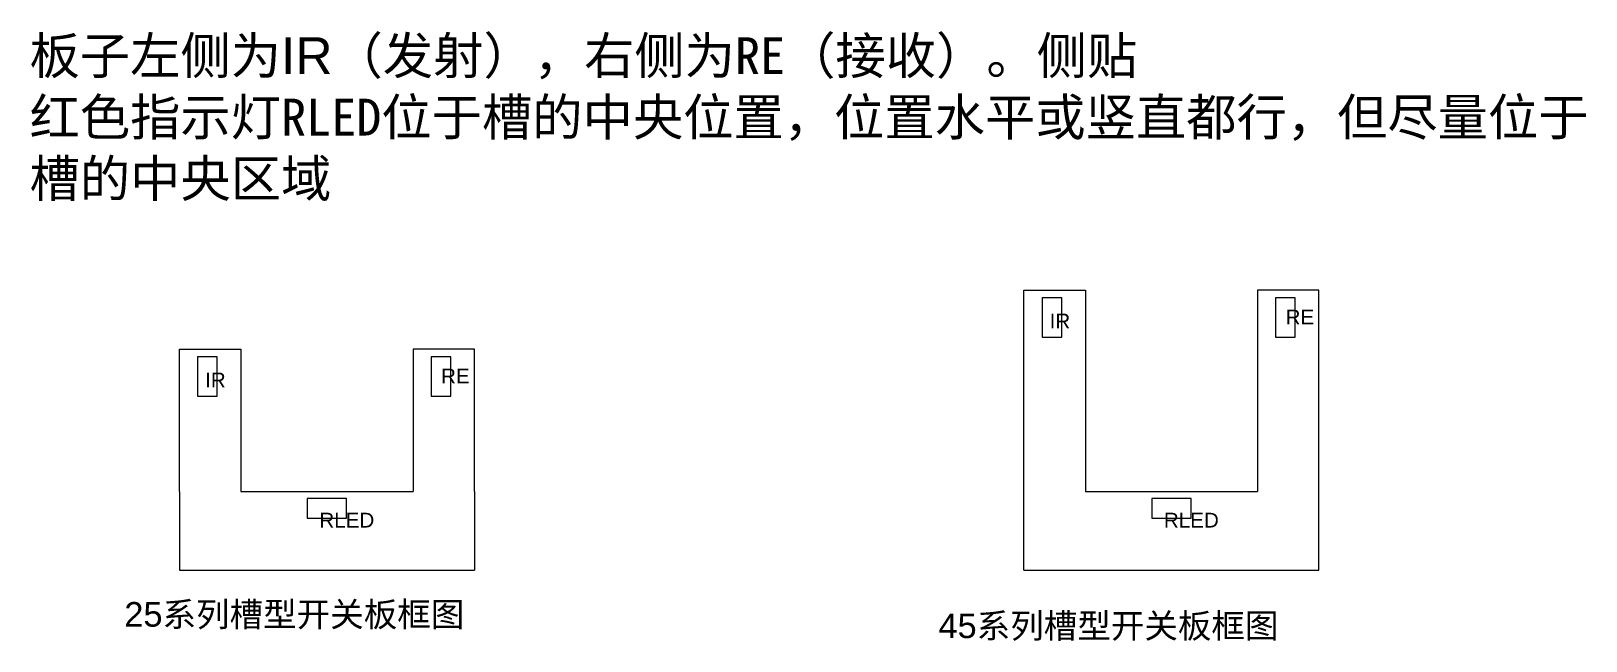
# Model space of a CAD drawing. Header units: millimetres. Extents: x 1758.7 to 1822, y 1511.2 to 1536.1.
import ezdxf

# ---------------------------------------------------------------- set-up
doc = ezdxf.new("R2010")
doc.units = ezdxf.units.MM
doc.styles.get("Standard").update_dxf_attribs({"font": 'arial.ttf'})

msp = doc.modelspace()

# ---------------------------------------------------------------- linework, layer by layer
for p, q in [((1799.12, 1514.116), (1799.12, 1525.516)), ((1799.12, 1525.516), (1801.62, 1525.516)), ((1801.62, 1525.516), (1801.62, 1517.316)), ((1811.12, 1525.516), (1808.62, 1525.516)), ((1808.62, 1525.516), (1808.62, 1517.316)), ((1811.12, 1514.116), (1811.12, 1525.516)), ((1764.769, 1517.316), (1764.769, 1523.116)), ((1764.769, 1523.116), (1767.269, 1523.116)), ((1767.269, 1523.116), (1767.269, 1517.316)), ((1776.769, 1523.116), (1774.269, 1523.116)), ((1774.269, 1523.116), (1774.269, 1517.316)), ((1776.769, 1517.316), (1776.769, 1523.116)), ((1764.769, 1517.316), (1764.769, 1514.116)), ((1767.269, 1517.316), (1774.269, 1517.316)), ((1776.769, 1517.316), (1776.769, 1514.116)), ((1801.62, 1517.316), (1808.62, 1517.316)), ((1764.769, 1514.116), (1776.769, 1514.116)), ((1799.12, 1514.116), (1811.12, 1514.116))]:
    msp.add_line(p, q)
for points in [[(1799.855, 1525.202), (1799.855, 1523.602), (1800.655, 1523.602), (1800.655, 1525.202)], [(1809.355, 1525.202), (1809.355, 1523.602), (1810.155, 1523.602), (1810.155, 1525.202)], [(1765.504, 1522.802), (1765.504, 1521.202), (1766.304, 1521.202), (1766.304, 1522.802)], [(1775.004, 1522.802), (1775.004, 1521.202), (1775.804, 1521.202), (1775.804, 1522.802)], [(1769.969, 1516.232), (1771.569, 1516.232), (1771.569, 1517.032), (1769.969, 1517.032)], [(1804.32, 1516.232), (1805.92, 1516.232), (1805.92, 1517.032), (1804.32, 1517.032)]]:
    msp.add_lwpolyline(points, close=True)

# ---------------------------------------------------------------- texts
at = {"attachment_point": 1}
for s, width, insert, char_height in [('{\\fSimSun|b0|i0|c134|p2;板子左侧为}IR{\\fSimSun|b0|i0|c134|p2;（发射），右侧为RE（接收）。侧贴\\P红色指示灯RLED位于槽的中央位置，位置水平或竖直都行，但尽量位于槽的中央区域}', 63.24938, (1758.671, 1535.811), 1.5), ('IR', 1.13583, (1800.164, 1524.562), 0.6), ('RE', 1.13583, (1809.761, 1524.724), 0.6), ('RE', 1.13583, (1775.41, 1522.324), 0.6), ('IR', 1.13583, (1765.813, 1522.162), 0.6), ('RLED', 1.13583, (1770.459, 1516.456), 0.6), ('RLED', 1.13583, (1804.81, 1516.456), 0.6), ('25{\\fSimSun|b0|i0|c134|p2;系列槽型开关板框图}', 20.90227, (1762.527, 1512.821), 1), ('45{\\fSimSun|b0|i0|c134|p2;系列槽型开关板框图}', 20.90227, (1795.642, 1512.356), 1)]:
    msp.add_mtext_dynamic_manual_height_columns(s, width=width, gutter_width=12.5, heights=[0], dxfattribs=dict(at, insert=insert, char_height=char_height))

doc.saveas('drawing.dxf')
